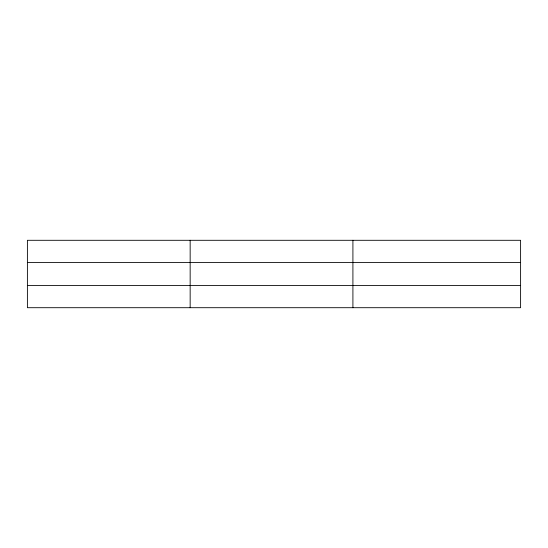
<?xml version="1.0" encoding="UTF-8"?>
<svg xmlns="http://www.w3.org/2000/svg" width="548" height="548" viewBox="0 0 548 548"><rect width="100%" height="100%" fill="white"/><g stroke="black" fill="none" stroke-linecap="round" stroke-linejoin="round"><path stroke-width="0.82" d="M190.156 307.702L190.156 240.298M352.912 307.702L352.912 240.298M520.6 285.46L520.6 307.702L27.4 307.702L27.4 240.298L520.6 240.298L520.6 285.46L27.4 285.46M27.4 262.54L520.6 262.54"/></g></svg>
